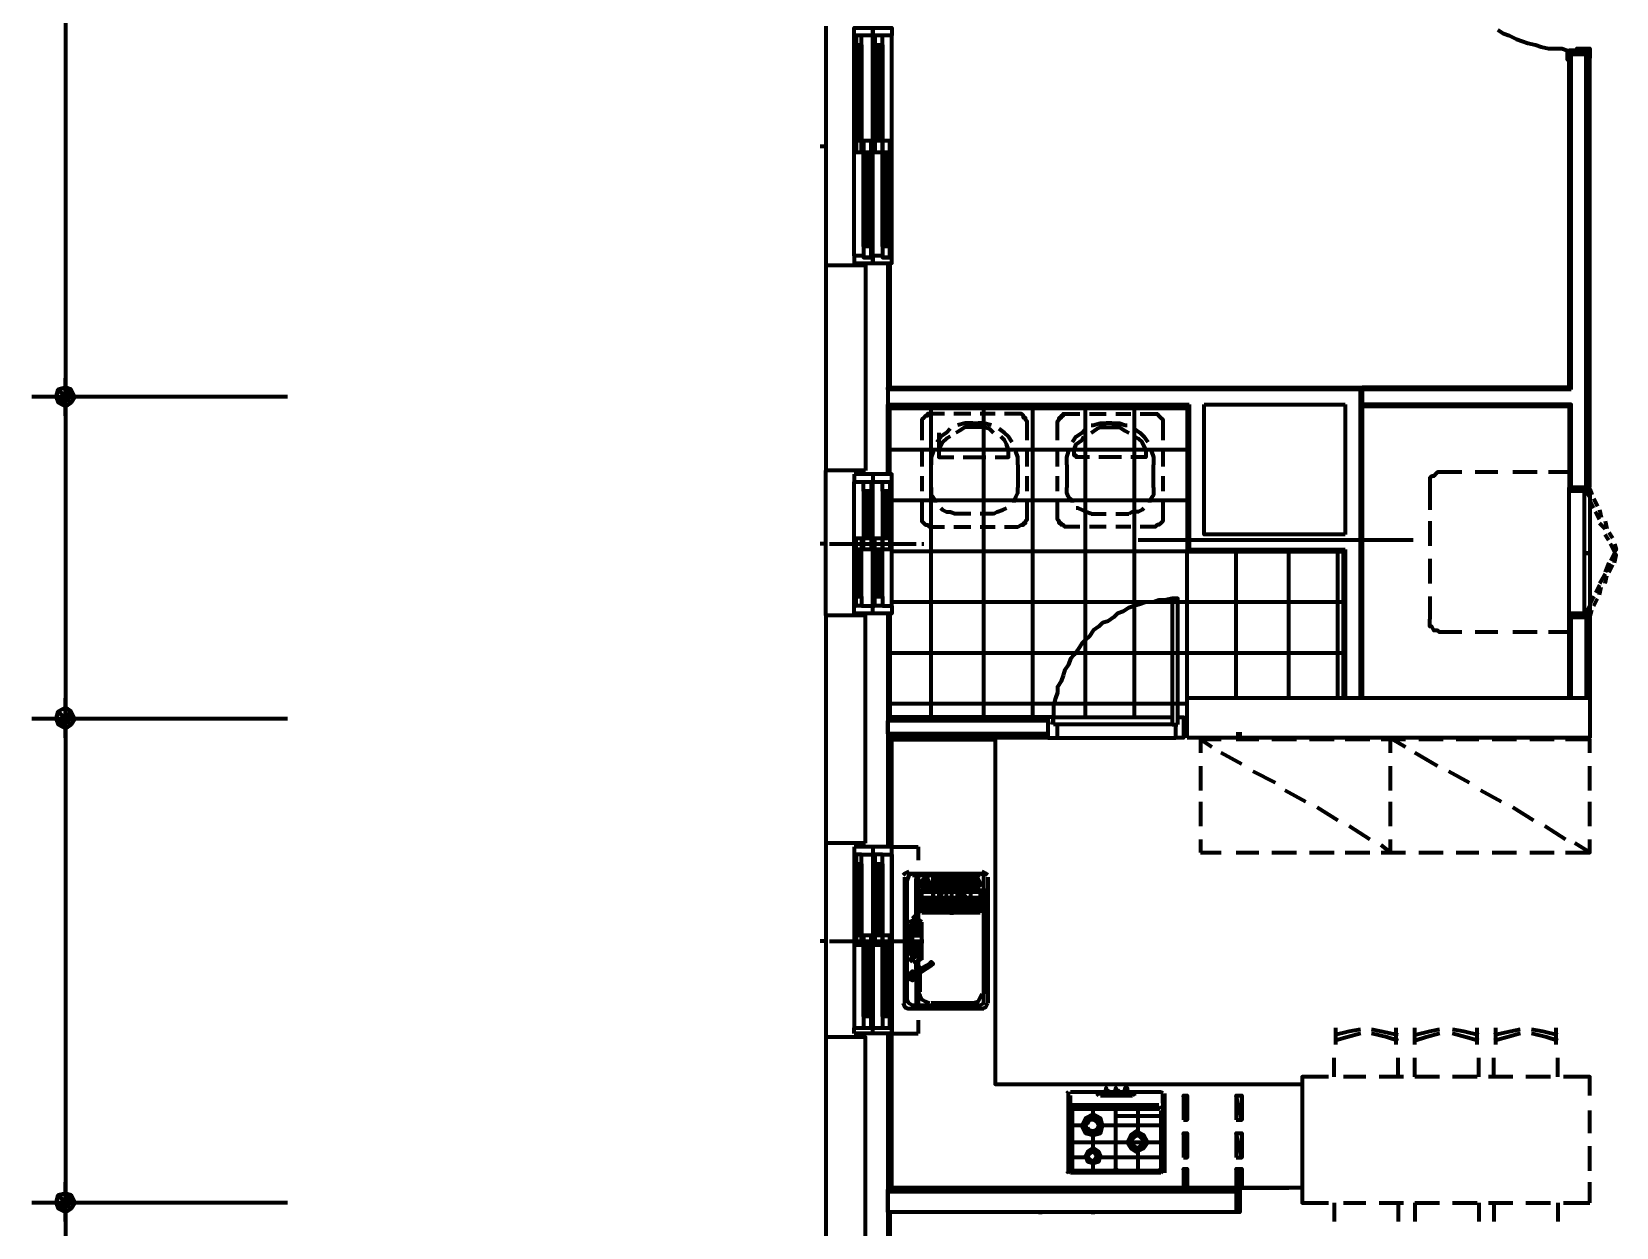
# Model space of a CAD drawing. Header units: inches. Extents: x 55 to 160, y 201 to 328.
# Drawn here: x 55.5 to 111.6, y 251.2 to 293.5 of the extents above; entities that cross this region are included whole.
import ezdxf

# ---------------------------------------------------------------- set-up
doc = ezdxf.new("R2010")
doc.units = ezdxf.units.IN
doc.header["$MEASUREMENT"] = 0
doc.layers.add('H', color=7, linetype='Continuous', lineweight=100)
doc.layers.add('P', color=250, linetype='Continuous', lineweight=100)

msp = doc.modelspace()

# ---------------------------------------------------------------- hatches: boundary and pattern name
at = {"layer": 'H', "linetype": 'Continuous'}
for color, points in [(0, [(56.867, 280.867), (56.667, 280.933), (56.667, 280.6), (56.867, 280.867), (56.667, 280.933), (56.667, 280.6), (56.4, 280.867), (56.667, 280.933), (56.867, 280.867), (56.667, 280.6), (56.4, 280.867), (56.333, 280.6), (56.667, 280.6)]), (0, [(56.667, 280.933), (56.4, 280.867), (56.667, 280.6), (56.667, 280.933), (56.4, 280.867), (56.667, 280.6), (56.333, 280.6), (56.4, 280.867), (56.667, 280.933), (56.667, 280.6), (56.333, 280.6), (56.4, 280.4), (56.667, 280.6)]), (0, [(56.867, 280.867), (56.667, 280.6), (57, 280.6), (56.867, 280.867), (56.667, 280.6), (56.667, 280.933)]), (0, [(56.667, 280.267), (56.867, 280.4), (56.667, 280.6), (56.667, 280.267), (56.867, 280.4), (56.667, 280.6), (57, 280.6), (56.867, 280.4), (56.667, 280.267), (56.667, 280.6), (57, 280.6), (56.867, 280.867), (56.667, 280.6)]), (0, [(56.4, 280.4), (56.667, 280.6), (56.333, 280.6), (56.4, 280.4), (56.667, 280.6), (56.667, 280.267)]), (0, [(56.4, 280.4), (56.667, 280.267), (56.667, 280.6), (56.4, 280.4), (56.667, 280.267), (56.667, 280.6), (56.867, 280.4), (56.667, 280.267), (56.4, 280.4), (56.667, 280.6), (56.867, 280.4), (57, 280.6), (56.667, 280.6)]), (0, [(56.867, 269.467), (56.667, 269.6), (56.667, 269.2), (56.867, 269.467), (56.667, 269.6), (56.667, 269.2), (56.4, 269.467), (56.667, 269.6), (56.867, 269.467), (56.667, 269.2), (56.4, 269.467), (56.333, 269.2), (56.667, 269.2)]), (0, [(56.667, 269.6), (56.4, 269.467), (56.667, 269.2), (56.667, 269.6), (56.4, 269.467), (56.667, 269.2), (56.333, 269.2), (56.4, 269.467), (56.667, 269.6), (56.667, 269.2), (56.333, 269.2), (56.4, 269), (56.667, 269.2)]), (0, [(56.867, 269.467), (56.667, 269.2), (57, 269.2), (56.867, 269.467), (56.667, 269.2), (56.667, 269.6)]), (0, [(56.667, 268.867), (56.867, 269), (56.667, 269.2), (56.667, 268.867), (56.867, 269), (56.667, 269.2), (57, 269.2), (56.867, 269), (56.667, 268.867), (56.667, 269.2), (57, 269.2), (56.867, 269.467), (56.667, 269.2)]), (0, [(56.4, 269), (56.667, 269.2), (56.333, 269.2), (56.4, 269), (56.667, 269.2), (56.667, 268.867)]), (0, [(56.4, 269), (56.667, 268.867), (56.667, 269.2), (56.4, 269), (56.667, 268.867), (56.667, 269.2), (56.867, 269), (56.667, 268.867), (56.4, 269), (56.667, 269.2), (56.867, 269), (57, 269.2), (56.667, 269.2)]), (250, [(96.4, 255), (96.267, 255.867), (96.267, 255), (96.4, 255), (96.267, 255.867), (96.4, 255.867)]), (250, [(98.333, 255), (98.133, 255.867), (98.133, 255), (98.333, 255), (98.133, 255.867), (98.333, 255.867)]), (250, [(96.4, 253.667), (96.267, 254.533), (96.267, 253.667), (96.4, 253.667), (96.267, 254.533), (96.4, 254.533)]), (250, [(98.333, 253.667), (98.133, 254.533), (98.133, 253.667), (98.333, 253.667), (98.133, 254.533), (98.333, 254.533)]), (250, [(96.4, 252.6), (96.267, 253.267), (96.267, 252.6), (96.4, 252.6), (96.267, 253.267), (96.4, 253.267)]), (250, [(98.333, 252.6), (98.133, 253.267), (98.133, 252.6), (98.333, 252.6), (98.133, 253.267), (98.333, 253.267)]), (0, [(56.867, 252.333), (56.667, 252.4), (56.667, 252.067), (56.867, 252.333), (56.667, 252.4), (56.667, 252.067), (56.4, 252.333), (56.667, 252.4), (56.867, 252.333), (56.667, 252.067), (56.4, 252.333), (56.333, 252.067), (56.667, 252.067)]), (0, [(56.667, 252.4), (56.4, 252.333), (56.667, 252.067), (56.667, 252.4), (56.4, 252.333), (56.667, 252.067), (56.333, 252.067), (56.4, 252.333), (56.667, 252.4), (56.667, 252.067), (56.333, 252.067), (56.4, 251.867), (56.667, 252.067)]), (0, [(56.4, 251.867), (56.667, 252.067), (56.333, 252.067), (56.4, 251.867), (56.667, 252.067), (56.667, 251.733)]), (0, [(56.4, 251.867), (56.667, 251.733), (56.667, 252.067), (56.4, 251.867), (56.667, 251.733), (56.667, 252.067), (56.867, 251.867), (56.667, 251.733), (56.4, 251.867), (56.667, 252.067), (56.867, 251.867), (57, 252.067), (56.667, 252.067)]), (0, [(56.867, 252.333), (56.667, 252.067), (57, 252.067), (56.867, 252.333), (56.667, 252.067), (56.667, 252.4)]), (0, [(56.667, 251.733), (56.867, 251.867), (56.667, 252.067), (56.667, 251.733), (56.867, 251.867), (56.667, 252.067), (57, 252.067), (56.867, 251.867), (56.667, 251.733), (56.667, 252.067), (57, 252.067), (56.867, 252.333), (56.667, 252.067)])]:
    msp.add_hatch(color=color, dxfattribs=at).paths.add_polyline_path(points, flags=0)

# ---------------------------------------------------------------- linework, layer by layer
at = {"layer": 'P', "color": 0, "linetype": 'Continuous'}
for points in [[(56.667, 298.067), (56.667, 281.267)], [(83.6, 293.733), (83.6, 285.267)], [(84.667, 293.4), (84.6, 293.4), (84.6, 293.667), (85.267, 293.667), (85.267, 293.4), (84.867, 293.4), (84.667, 293.4)], [(85.333, 293.4), (85.267, 293.4), (85.267, 293.667), (85.933, 293.667), (85.933, 293.4), (85.6, 293.4), (85.333, 293.4)], [(107.4, 293.6), (107.6, 293.467), (107.8, 293.4), (108.067, 293.267), (108.267, 293.2), (108.467, 293.133), (108.733, 293.067), (108.933, 293), (109.2, 292.933), (109.4, 292.933), (109.667, 292.933), (109.867, 292.867)], [(84.6, 285.6), (84.6, 293.4)], [(84.867, 293.067), (84.867, 293.4), (84.667, 293.4), (84.667, 293.067), (84.867, 293.067)], [(84.667, 293.067), (84.667, 289.667)], [(84.8, 293.067), (84.8, 289.667)], [(84.867, 293.067), (84.867, 289.667)], [(85.267, 285.6), (85.267, 293.4)], [(85.6, 293.067), (85.6, 293.4), (85.333, 293.4), (85.333, 293.067), (85.6, 293.067)], [(85.333, 293.067), (85.333, 289.667)], [(85.467, 293.067), (85.467, 289.667)], [(85.6, 293.067), (85.6, 289.667)], [(85.933, 285.6), (85.933, 293.4)], [(109.933, 292.533), (109.867, 292.533), (109.867, 292.867), (109.933, 292.867), (109.933, 292.533)], [(110.667, 292.733), (110.667, 292.867), (109.933, 292.867), (109.933, 292.733), (110.667, 292.733)], [(109.933, 280.933), (109.933, 292.733)], [(109.933, 292.733), (110.667, 292.733)], [(110, 280.867), (110, 292.733)], [(110.667, 292.867), (110.2, 292.867), (110.2, 292.933), (110.6, 292.933), (110.667, 292.933), (110.667, 292.867)], [(110.533, 277.4), (110.533, 292.733)], [(110.667, 292.6), (110.667, 292.6), (110.667, 292.933), (110.667, 292.933), (110.667, 292.6)], [(110.667, 277.4), (110.667, 292.733)], [(84.867, 289.267), (84.867, 289.667), (84.667, 289.667), (84.667, 289.267), (84.867, 289.267)], [(85.2, 289.267), (85.2, 289.667), (84.933, 289.667), (84.933, 289.267), (85.2, 289.267)], [(85.6, 289.267), (85.6, 289.667), (85.333, 289.667), (85.333, 289.267), (85.6, 289.267)], [(85.867, 289.267), (85.867, 289.667), (85.6, 289.667), (85.6, 289.267), (85.867, 289.267)], [(83.533, 289.467), (83.4, 289.467)], [(84.933, 285.933), (84.933, 289.267)], [(85.067, 285.933), (85.067, 289.267)], [(85.2, 285.933), (85.2, 289.267)], [(85.6, 285.933), (85.6, 289.267)], [(85.733, 285.933), (85.733, 289.267)], [(85.867, 285.933), (85.867, 289.267)], [(85.2, 285.533), (85.2, 285.933), (84.933, 285.933), (84.933, 285.533), (85.2, 285.533)], [(85.867, 285.533), (85.867, 285.933), (85.6, 285.933), (85.6, 285.533), (85.867, 285.533)], [(83.6, 285.267), (85, 285.267), (85, 280.267)], [(83.6, 285.267), (83.6, 278)], [(84.933, 285.533), (84.933, 285.6), (84.6, 285.6), (84.6, 285.333), (85.267, 285.333), (85.267, 285.6), (85.2, 285.6), (85.2, 285.533), (84.933, 285.533)], [(85.6, 285.533), (85.6, 285.6), (85.267, 285.6), (85.267, 285.333), (85.933, 285.333), (85.933, 285.6), (85.867, 285.6), (85.867, 285.533), (85.6, 285.533)], [(85.8, 285.333), (85.8, 280.867)], [(85.8, 285.333), (85.8, 280.933)], [(85.867, 285.333), (85.867, 280.933)], [(56.667, 281.267), (56.667, 279.933)], [(56.667, 279.933), (56.667, 281.267)], [(56.667, 280.6), (56.4, 280.867), (56.333, 280.6), (56.667, 280.6)], [(56.4, 280.867), (56.667, 280.6), (56.333, 280.6), (56.4, 280.867)], [(56.667, 280.933), (56.667, 280.6), (56.4, 280.867), (56.667, 280.933)], [(56.667, 280.933), (56.4, 280.867), (56.667, 280.6), (56.667, 280.933)], [(56.867, 280.867), (56.667, 280.933), (56.667, 280.6), (56.867, 280.867)], [(56.867, 280.867), (56.667, 280.6), (56.667, 280.933), (56.867, 280.867)], [(56.667, 280.6), (57, 280.6), (56.867, 280.867), (56.667, 280.6)], [(57, 280.6), (56.867, 280.867), (56.667, 280.6), (57, 280.6)], [(85.8, 280.933), (102.6, 280.933)], [(85.8, 280.867), (85.8, 280.933)], [(85.8, 280.867), (85.8, 280.333)], [(102.533, 280.867), (85.8, 280.867), (85.8, 280.333), (96.467, 280.333)], [(102.533, 269.933), (102.533, 280.867)], [(109.933, 280.933), (102.6, 280.933)], [(102.6, 280.933), (102.6, 269.933)], [(110, 280.867), (102.6, 280.867)], [(64.533, 280.6), (55.467, 280.6)], [(64.533, 280.6), (55.467, 280.6)], [(56.333, 280.6), (56.4, 280.4), (56.667, 280.6), (56.333, 280.6)], [(56.667, 280.6), (56.333, 280.6), (56.4, 280.4), (56.667, 280.6)], [(56.4, 280.4), (56.667, 280.6), (56.667, 280.267), (56.4, 280.4)], [(56.4, 280.4), (56.667, 280.267), (56.667, 280.6), (56.4, 280.4)], [(56.667, 280.267), (56.867, 280.4), (56.667, 280.6), (56.667, 280.267)], [(56.867, 280.4), (56.667, 280.6), (57, 280.6), (56.867, 280.4)], [(56.667, 280.267), (56.667, 280.6), (56.867, 280.4), (56.667, 280.267)], [(56.667, 280.6), (56.867, 280.4), (57, 280.6), (56.667, 280.6)], [(85, 280.267), (85, 278)], [(85.8, 280.2), (85.8, 280.333)], [(85.8, 280.2), (85.8, 277.867)], [(85.8, 280.2), (96.4, 280.2)], [(85.8, 277.867), (85.8, 280.2)], [(85.867, 277.867), (85.867, 280.2)], [(87.333, 269.267), (87.333, 280.2)], [(89.2, 269.267), (89.2, 280.2)], [(90.933, 269.267), (90.933, 280.2)], [(92.8, 269.267), (92.8, 280.2)], [(94.533, 269.267), (94.533, 280.2)], [(96.4, 280.2), (96.4, 275.133), (101.933, 275.133)], [(96.467, 280.333), (96.467, 275.2), (102, 275.2)], [(97, 280.333), (102, 280.333)], [(102, 275.733), (97, 275.733), (97, 280.333)], [(102, 280.333), (102, 275.733)], [(110, 277.4), (110, 280.333), (102.6, 280.333)], [(109.933, 280.267), (102.6, 280.267)], [(109.933, 280.267), (109.933, 277.4)], [(56.667, 279.933), (56.667, 269.933)], [(87.8, 280), (87.333, 280), (87.267, 280), (87.2, 280), (87.2, 279.933), (87.133, 279.933), (87.067, 279.867), (87.067, 279.867), (87, 279.8), (87, 279.733), (87, 279.667), (87, 279.067)], [(88.733, 280), (88.133, 280)], [(88.8, 279.667), (88.533, 279.667), (88.267, 279.6)], [(88.8, 279.667), (89, 279.667)], [(89.467, 279.6), (89.2, 279.667), (89, 279.667)], [(89.6, 280), (89.067, 280)], [(90.733, 279.667), (90.733, 279.733), (90.667, 279.8), (90.667, 279.867), (90.6, 279.867), (90.6, 279.933), (90.533, 280), (90.4, 280), (90.4, 280), (89.933, 280)], [(90.733, 279.067), (90.733, 279.667)], [(91.8, 279.667), (91.8, 279.733), (91.867, 279.8), (91.867, 279.867), (91.933, 279.867), (91.933, 279.933), (92, 279.933), (92, 280), (92.067, 280), (92.133, 280), (92.6, 280)], [(91.8, 279.067), (91.8, 279.667)], [(92.933, 280), (93.533, 280)], [(93, 279.6), (93.067, 279.6), (93.333, 279.667), (93.533, 279.667)], [(93.733, 279.667), (93.533, 279.667)], [(93.733, 279.667), (94, 279.667), (94.2, 279.6), (94.267, 279.6)], [(93.867, 280), (94.4, 280)], [(94.733, 280), (95.2, 280), (95.267, 280), (95.333, 280), (95.4, 279.933), (95.4, 279.933), (95.467, 279.867), (95.467, 279.867), (95.533, 279.8), (95.533, 279.733), (95.533, 279.667), (95.533, 279.067)], [(88, 279.467), (87.867, 279.333), (87.667, 279.2), (87.533, 279)], [(87.6, 279.333), (87.6, 278.467)], [(88, 279.2), (87.867, 279.133), (87.733, 279), (87.6, 278.733), (87.6, 278.533), (87.6, 278.467), (87.667, 278.467), (87.667, 278.467), (87.667, 278.467), (87.733, 278.467), (88.133, 278.467)], [(88.8, 279.533), (88.533, 279.533), (88.333, 279.4), (88.2, 279.333)], [(89.533, 279.333), (89.4, 279.467), (89.2, 279.533), (89, 279.533), (88.867, 279.533), (88.8, 279.533)], [(89.6, 278.467), (90, 278.467), (90.067, 278.467), (90.067, 278.467), (90.067, 278.533), (90.067, 278.733), (90, 278.933), (89.933, 279.067), (89.8, 279.2)], [(90.2, 279), (90.067, 279.2), (89.933, 279.333), (89.733, 279.467)], [(92.333, 279), (92.467, 279.2), (92.667, 279.333), (92.8, 279.467)], [(92.933, 278.467), (92.533, 278.467), (92.467, 278.467), (92.467, 278.467), (92.467, 278.533), (92.4, 278.533), (92.4, 278.733), (92.467, 278.933), (92.667, 279.067), (92.733, 279.2)], [(93, 279.333), (93.2, 279.467), (93.333, 279.533), (93.533, 279.533), (93.667, 279.533), (93.733, 279.533)], [(93.733, 279.533), (94, 279.533), (94.2, 279.4), (94.333, 279.333)], [(94.533, 279.2), (94.667, 279.133), (94.8, 279), (94.933, 278.733), (94.933, 278.533), (94.933, 278.467), (94.867, 278.467), (94.867, 278.467), (94.867, 278.467), (94.8, 278.467), (94.4, 278.467)], [(94.533, 279.467), (94.733, 279.333), (94.867, 279.2), (95, 279)], [(96.4, 278.733), (85.867, 278.733)], [(87, 278.733), (87, 278.133)], [(87.4, 278.733), (87.4, 278.667), (87.333, 278.467), (87.333, 278.2)], [(88.467, 278.467), (88.867, 278.467), (89.267, 278.467)], [(90.4, 278.2), (90.4, 278.467), (90.333, 278.667), (90.333, 278.733)], [(90.733, 278.133), (90.733, 278.733)], [(91.8, 278.133), (91.8, 278.733)], [(92.133, 278.2), (92.133, 278.467), (92.2, 278.667), (92.2, 278.733)], [(94.067, 278.467), (93.667, 278.467), (93.267, 278.467)], [(95.133, 278.733), (95.133, 278.667), (95.2, 278.467), (95.2, 278.2)], [(95.533, 278.733), (95.533, 278.133)], [(83.6, 272.867), (83.6, 278)], [(83.6, 277.933), (83.6, 278)], [(85, 278), (83.6, 278)], [(84.6, 277.867), (84.6, 277.6), (84.933, 277.6)], [(85.867, 277.6), (85.933, 277.6), (85.933, 277.867), (84.6, 277.867)], [(85.267, 277.867), (85.267, 277.6)], [(87.333, 277.4), (87.333, 278.2)], [(90.4, 278.2), (90.4, 277.4)], [(92.133, 278.2), (92.133, 277.4)], [(95.2, 277.4), (95.2, 278.2)], [(106.133, 277.933), (105.4, 277.933), (105.333, 277.933), (105.267, 277.933), (105.2, 277.867), (105.133, 277.8), (105.067, 277.8), (105, 277.733), (105, 277.6), (105, 277.6), (105, 277.467)], [(107.4, 277.933), (106.6, 277.933)], [(108.8, 277.933), (107.933, 277.933)], [(109.933, 277.933), (109.2, 277.933)], [(84.6, 273.2), (84.6, 277.6)], [(84.933, 277.267), (84.933, 277.6), (85.2, 277.6), (85.2, 277.267), (84.933, 277.267)], [(85.2, 277.6), (85.6, 277.6)], [(85.267, 273.2), (85.267, 277.6)], [(85.6, 277.267), (85.6, 277.6), (85.867, 277.6), (85.867, 277.267), (85.6, 277.267)], [(85.933, 273.2), (85.933, 277.6)], [(87, 277.8), (87, 277.267)], [(87.333, 277.4), (87.333, 277.267), (87.333, 277.133), (87.467, 276.933), (87.467, 276.867)], [(90.267, 276.867), (90.267, 276.933), (90.333, 277.067), (90.4, 277.2), (90.4, 277.4)], [(90.733, 277.267), (90.733, 277.8)], [(91.8, 277.267), (91.8, 277.8)], [(92.333, 276.867), (92.333, 276.933), (92.2, 277.067), (92.133, 277.2), (92.133, 277.4)], [(95.2, 277.4), (95.2, 277.267), (95.2, 277.133), (95.067, 276.933), (95.067, 276.867)], [(95.533, 277.8), (95.533, 277.267)], [(105, 277.467), (105, 276.6)], [(109.933, 277.4), (110.667, 277.4)], [(109.933, 272.8), (109.933, 277.4)], [(110.467, 277.4), (109.933, 277.4)], [(110.467, 277.4), (110.467, 272.8)], [(110.467, 277.333), (110.667, 277.333)], [(110.667, 277.333), (110.667, 275.067), (110.667, 272.8)], [(84.933, 277.267), (84.933, 275.6)], [(85.067, 277.267), (85.067, 275.6)], [(85.2, 277.267), (85.2, 275.6)], [(85.6, 277.267), (85.6, 275.6)], [(85.733, 277.267), (85.733, 275.6)], [(85.867, 277.267), (85.867, 275.6)], [(96.4, 276.933), (85.933, 276.933)], [(87, 276.933), (87, 276.333), (87, 276.267), (87, 276.2), (87.067, 276.133), (87.133, 276.067), (87.2, 276.067), (87.2, 276.067), (87.267, 276), (87.333, 276), (87.8, 276)], [(89.933, 276), (90.4, 276), (90.4, 276), (90.533, 276.067), (90.6, 276.067), (90.6, 276.067), (90.6, 276.133), (90.667, 276.133), (90.667, 276.2), (90.733, 276.267), (90.733, 276.333), (90.733, 276.933)], [(92.6, 276), (92.133, 276), (92.067, 276), (92, 276.067), (92, 276.067), (91.933, 276.067), (91.933, 276.133), (91.867, 276.133), (91.867, 276.2), (91.8, 276.267), (91.8, 276.333), (91.8, 276.933)], [(95.533, 276.933), (95.533, 276.333), (95.533, 276.267), (95.533, 276.2), (95.467, 276.133), (95.4, 276.067), (95.4, 276.067), (95.333, 276.067), (95.267, 276), (95.2, 276), (94.733, 276)], [(110.467, 277.267), (109.933, 277.267)], [(87.667, 276.667), (87.733, 276.6), (87.867, 276.533), (88, 276.533), (88.2, 276.467)], [(88.733, 276.467), (88.2, 276.467)], [(89.533, 276.467), (89.067, 276.467)], [(89.533, 276.467), (89.667, 276.533), (89.867, 276.6), (90, 276.667)], [(93, 276.467), (92.8, 276.533), (92.667, 276.6), (92.533, 276.667), (92.467, 276.667)], [(93, 276.467), (93.533, 276.467)], [(93.867, 276.467), (94.333, 276.467)], [(94.867, 276.667), (94.8, 276.6), (94.667, 276.533), (94.467, 276.533), (94.333, 276.467)], [(105, 276.2), (105, 275.333)], [(88.133, 276), (88.733, 276)], [(89.067, 276), (89.6, 276)], [(93.533, 276), (92.933, 276)], [(94.4, 276), (93.867, 276)], [(83.533, 275.4), (83.4, 275.4)], [(83.733, 275.4), (86.8, 275.4)], [(84.667, 275.2), (84.667, 275.6), (84.867, 275.6), (84.867, 275.2), (84.667, 275.2)], [(84.667, 273.533), (84.667, 275.2)], [(84.8, 273.533), (84.8, 275.2)], [(84.867, 273.533), (84.867, 275.2)], [(84.933, 275.2), (84.933, 275.6), (85.2, 275.6), (85.2, 275.2), (84.933, 275.2)], [(85.333, 275.2), (85.333, 275.6), (85.6, 275.6), (85.6, 275.2), (85.333, 275.2)], [(85.333, 273.533), (85.333, 275.2)], [(85.467, 273.533), (85.467, 275.2)], [(85.6, 275.2), (85.6, 275.6), (85.867, 275.6), (85.867, 275.2), (85.6, 275.2)], [(85.6, 273.533), (85.6, 275.2)], [(96.4, 275.133), (85.933, 275.133)], [(96.4, 275.133), (85.933, 275.133)], [(87, 275.4), (87.067, 275.4)], [(104.4, 275.533), (94.667, 275.533)], [(96.4, 269.267), (96.4, 275.133)], [(98.133, 269.933), (98.133, 275.133)], [(100, 269.933), (100, 275.133)], [(101.733, 269.933), (101.733, 275.133)], [(101.933, 269.933), (101.933, 275.133)], [(102, 275.2), (102, 269.933)], [(110.667, 275.067), (110.467, 275.067), (110.667, 275.067)], [(105, 274.867), (105, 274)], [(84.667, 273.2), (84.667, 273.533), (84.867, 273.533), (84.867, 273.2), (84.667, 273.2)], [(85.333, 273.2), (85.333, 273.533), (85.6, 273.533), (85.6, 273.2), (85.333, 273.2)], [(96.067, 273.467), (95.867, 273.467), (95.6, 273.4), (95.4, 273.4), (95.2, 273.333), (94.933, 273.333), (94.733, 273.267), (94.533, 273.2), (94.333, 273.133), (94.133, 273), (93.933, 272.933), (93.8, 272.8), (93.6, 272.667), (93.4, 272.6), (93.267, 272.467), (93.067, 272.333), (92.933, 272.133), (92.8, 272), (92.667, 271.867), (92.533, 271.667), (92.4, 271.467), (92.267, 271.333), (92.2, 271.133), (92.067, 270.933), (92, 270.733), (91.933, 270.533), (91.8, 270.333), (91.8, 270.133), (91.733, 269.933), (91.667, 269.667), (91.667, 269.467), (91.667, 269.267), (91.6, 269)], [(96.067, 269), (96.067, 273.467), (95.867, 273.467), (95.867, 269), (96.067, 269)], [(105, 273.533), (105, 272.733)], [(85, 264.8), (85, 272.867), (83.6, 272.867), (83.6, 264.8)], [(84.6, 272.933), (84.6, 273.2), (84.667, 273.2)], [(85.6, 273.2), (85.933, 273.2), (85.933, 272.933), (84.6, 272.933)], [(84.867, 273.2), (85.333, 273.2)], [(85.267, 272.933), (85.267, 273.2)], [(85.8, 272.933), (85.8, 264.667)], [(85.8, 272.933), (85.8, 269.267)], [(85.867, 272.933), (85.867, 269.267)], [(101.933, 273.333), (85.933, 273.333)], [(110.467, 272.933), (109.933, 272.933)], [(106.133, 272.267), (105.4, 272.267), (105.333, 272.267), (105.267, 272.333), (105.2, 272.333), (105.133, 272.333), (105.067, 272.467), (105, 272.467), (105, 272.533), (105, 272.667), (105, 272.733)], [(107.4, 272.267), (106.6, 272.267)], [(108.8, 272.267), (107.933, 272.267)], [(109.933, 272.267), (109.2, 272.267)], [(110.467, 272.8), (109.933, 272.8)], [(109.933, 269.933), (109.933, 272.8), (110.667, 272.8)], [(110, 269.933), (110, 272.8)], [(110.467, 272.8), (110.667, 272.8)], [(110.533, 272.8), (110.533, 269.933)], [(110.667, 272.8), (110.667, 269.933)], [(101.933, 271.533), (85.867, 271.533)], [(56.667, 269.2), (56.4, 269.467), (56.333, 269.2), (56.667, 269.2)], [(56.4, 269.467), (56.667, 269.2), (56.333, 269.2), (56.4, 269.467)], [(56.667, 269.6), (56.667, 269.2), (56.4, 269.467), (56.667, 269.6)], [(56.667, 269.6), (56.4, 269.467), (56.667, 269.2), (56.667, 269.6)], [(56.667, 269.933), (56.667, 268.533)], [(56.667, 268.533), (56.667, 269.933)], [(56.867, 269.467), (56.667, 269.6), (56.667, 269.2), (56.867, 269.467)], [(56.867, 269.467), (56.667, 269.2), (56.667, 269.6), (56.867, 269.467)], [(56.667, 269.2), (57, 269.2), (56.867, 269.467), (56.667, 269.2)], [(57, 269.2), (56.867, 269.467), (56.667, 269.2), (57, 269.2)], [(96.4, 269.733), (85.867, 269.733)], [(110.667, 269.933), (96.4, 269.933)], [(96.4, 268.533), (96.4, 269.933)], [(110.667, 269.933), (110.667, 268.533)], [(64.533, 269.2), (55.467, 269.2)], [(64.533, 269.2), (55.467, 269.2)], [(56.333, 269.2), (56.4, 269), (56.667, 269.2), (56.333, 269.2)], [(56.667, 269.2), (56.333, 269.2), (56.4, 269), (56.667, 269.2)], [(56.4, 269), (56.667, 269.2), (56.667, 268.867), (56.4, 269)], [(56.4, 269), (56.667, 268.867), (56.667, 269.2), (56.4, 269)], [(56.667, 268.867), (56.867, 269), (56.667, 269.2), (56.667, 268.867)], [(56.867, 269), (56.667, 269.2), (57, 269.2), (56.867, 269)], [(56.667, 268.867), (56.667, 269.2), (56.867, 269), (56.667, 268.867)], [(56.667, 269.2), (56.867, 269), (57, 269.2), (56.667, 269.2)], [(91.467, 269.267), (85.8, 269.267)], [(91.467, 269.133), (85.8, 269.133)], [(85.8, 268.667), (85.8, 269.133)], [(91.667, 269), (91.667, 269.267), (91.467, 269.267), (91.467, 268.533), (91.8, 268.533), (91.8, 269), (91.667, 269)], [(91.467, 269.133), (91.467, 268.667)], [(91.667, 269.267), (95.867, 269.267)], [(95.867, 269), (91.8, 269)], [(96.067, 269), (96.067, 269.267), (96.267, 269.267), (96.267, 268.533), (96, 268.533), (96, 269), (96.067, 269)], [(56.667, 268.533), (56.667, 252.8)], [(91.467, 268.667), (85.8, 268.667)], [(85.8, 268.533), (85.8, 264.667)], [(91.467, 268.533), (85.8, 268.533)], [(85.867, 268.533), (85.867, 264.667)], [(89.6, 268.467), (89.6, 256.267), (100.467, 256.267), (100.467, 252.6), (85.933, 252.6), (85.933, 268.467), (89.6, 268.467)], [(91.8, 268.533), (96, 268.533)], [(110.667, 268.533), (96.4, 268.533)], [(97.6, 268.467), (96.867, 268.467), (96.867, 268)], [(97.267, 268.2), (96.867, 268.467)], [(98.933, 268.467), (98.133, 268.467)], [(100.267, 268.467), (99.4, 268.467)], [(101.6, 268.467), (100.733, 268.467)], [(102.867, 268.467), (102, 268.467)], [(104.133, 268.467), (103.267, 268.467)], [(103.6, 268), (103.6, 268.467)], [(104.133, 268.2), (103.667, 268.467)], [(105.467, 268.467), (104.6, 268.467)], [(106.733, 268.467), (105.933, 268.467)], [(108.067, 268.467), (107.2, 268.467)], [(109.4, 268.467), (108.533, 268.467)], [(110.667, 268), (110.667, 268.467), (109.8, 268.467)], [(98.333, 267.6), (97.6, 268)], [(105.267, 267.533), (104.467, 268)], [(96.867, 267.533), (96.867, 266.667)], [(99.533, 266.933), (98.733, 267.333)], [(103.6, 266.667), (103.6, 267.533)], [(106.4, 266.933), (105.667, 267.333)], [(110.667, 266.667), (110.667, 267.533)], [(100.6, 266.267), (99.867, 266.667)], [(107.533, 266.267), (106.8, 266.667)], [(96.867, 266.267), (96.867, 265.4)], [(103.6, 265.4), (103.6, 266.267)], [(110.667, 265.4), (110.667, 266.267)], [(101.733, 265.6), (101, 266.067)], [(108.667, 265.6), (107.933, 266.067)], [(102.867, 264.933), (102.133, 265.4)], [(109.8, 264.933), (109.067, 265.4)], [(83.6, 264.8), (83.6, 257.933)], [(85, 264.8), (83.6, 264.8)], [(84.6, 264.667), (84.6, 264.4), (84.667, 264.4)], [(85.6, 264.4), (85.933, 264.4), (85.933, 264.667), (84.6, 264.667)], [(84.6, 264.4), (84.6, 258.267)], [(84.667, 264.4), (84.667, 264.067), (84.867, 264.067), (84.867, 264.4), (84.667, 264.4)], [(84.867, 264.4), (85.333, 264.4)], [(85.267, 264.667), (85.267, 264.4)], [(85.267, 264.4), (85.267, 258.267)], [(85.333, 264.4), (85.333, 264.067), (85.6, 264.067), (85.6, 264.4), (85.333, 264.4)], [(85.867, 264.667), (86.867, 264.667)], [(85.933, 264.4), (85.933, 258.267)], [(86.867, 264.667), (86.867, 264.2)], [(96.867, 264.933), (96.867, 264.467)], [(96.867, 264.467), (97.6, 264.467)], [(98.133, 264.467), (98.933, 264.467)], [(99.4, 264.467), (100.267, 264.467)], [(100.733, 264.467), (101.6, 264.467)], [(102, 264.467), (102.867, 264.467)], [(103.6, 264.467), (103.267, 264.733)], [(103.267, 264.467), (104.133, 264.467)], [(103.6, 264.467), (103.6, 264.933)], [(104.6, 264.467), (105.467, 264.467)], [(105.933, 264.467), (106.733, 264.467)], [(107.2, 264.467), (108.067, 264.467)], [(108.533, 264.467), (109.4, 264.467)], [(109.8, 264.467), (110.667, 264.467), (110.667, 264.933)], [(110.667, 264.467), (110.133, 264.8)], [(84.667, 264.067), (84.667, 261.533)], [(84.8, 264.067), (84.8, 261.533)], [(84.867, 264.067), (84.867, 261.533)], [(85.333, 264.067), (85.333, 261.533)], [(85.467, 264.067), (85.467, 261.533)], [(85.6, 264.067), (85.6, 261.533)], [(86.533, 263.8), (86.4, 263.733), (86.333, 263.667)], [(86.4, 259.133), (86.4, 263.6)], [(86.667, 263.733), (86.533, 263.667), (86.467, 263.467)], [(86.467, 263.467), (86.467, 259.267)], [(86.533, 263.733), (89.2, 263.733)], [(86.667, 263.667), (89.067, 263.667)], [(86.933, 263.733), (86.8, 263.667), (86.8, 263.533)], [(86.8, 262.4), (86.8, 263.533)], [(86.867, 263.733), (86.867, 262.867)], [(87.267, 263.6), (87.133, 263.6), (87, 263.467), (86.933, 263.4), (86.867, 263.2)], [(87.267, 263.533), (87.067, 263.4), (87, 263.2)], [(89.067, 263.267), (87, 263.267)], [(89.067, 263.4), (87.067, 263.4)], [(88.8, 263.6), (87.333, 263.6)], [(88.8, 263.533), (87.333, 263.533)], [(87.4, 263.533), (87.4, 262.333), (87.4, 263.533)], [(87.6, 263.733), (87.6, 262.867)], [(87.6, 262.933), (87.667, 262.733), (87.733, 262.6), (87.867, 262.467), (88.067, 262.467), (88.267, 262.467), (88.4, 262.6), (88.467, 262.733), (88.533, 262.933), (88.467, 263.067), (88.4, 263.267), (88.267, 263.333), (88.067, 263.4), (87.867, 263.333), (87.733, 263.267), (87.667, 263.067), (87.6, 262.933)], [(87.667, 262.933), (87.8, 262.667), (88.067, 262.533), (88.333, 262.667), (88.4, 262.933), (88.333, 263.2), (88.067, 263.267), (87.8, 263.2), (87.667, 262.933)], [(87.867, 262.333), (87.867, 263.533)], [(87.867, 262.333), (87.867, 263.533)], [(88.067, 262.267), (88.067, 263.533)], [(88.267, 262.333), (88.267, 263.533)], [(88.267, 262.333), (88.267, 263.533)], [(88.733, 262.333), (88.733, 263.533)], [(88.733, 262.333), (88.733, 263.533)], [(89.133, 263.267), (89, 263.533), (88.8, 263.6)], [(89.067, 263.267), (88.933, 263.467), (88.8, 263.533)], [(89.2, 263.533), (89.2, 263.667), (89.067, 263.733)], [(89.333, 263.667), (89.267, 263.733), (89.133, 263.8)], [(89.2, 259.2), (89.2, 263.533)], [(89.333, 263.6), (89.333, 259.133)], [(86.933, 262.4), (86.933, 263.2)], [(87, 262.333), (87, 263.2)], [(89.067, 263.133), (87, 263.133)], [(89.067, 263.067), (87, 263.067)], [(89.067, 262.867), (87, 262.867)], [(89.067, 262.8), (87, 262.8)], [(87.467, 262.867), (88.733, 262.867)], [(89.067, 263.2), (89.067, 262.333)], [(89.2, 263.2), (89.2, 259.467)], [(86.667, 262.133), (86.8, 262.267), (86.8, 262.467)], [(86.8, 262.067), (86.867, 262.267), (86.933, 262.467)], [(86.867, 262.4), (86.867, 261.6)], [(89.067, 262.667), (87, 262.667)], [(89.067, 262.533), (87, 262.533)], [(89.067, 262.4), (87, 262.4)], [(89.067, 262.333), (87, 262.333)], [(86.467, 262), (86.467, 262)], [(86.733, 262.133), (86.6, 261.867), (86.533, 261.6)], [(86.667, 262.067), (86.533, 262)], [(86.6, 261.133), (86.6, 261.6)], [(86.8, 262.067), (86.667, 261.867), (86.667, 261.6)], [(86.667, 261.8), (87, 261.8)], [(86.667, 261.667), (87, 261.667)], [(86.667, 261.667), (87, 261.667)], [(86.667, 261.133), (86.667, 261.6)], [(86.733, 261.933), (87, 261.933)], [(86.733, 261.867), (87, 261.867)], [(87, 262), (86.933, 262.067), (86.867, 262.067)], [(87, 260.667), (87, 262)], [(83.533, 261.333), (83.4, 261.333)], [(83.733, 261.333), (86.8, 261.333)], [(84.667, 261.533), (84.667, 261.2), (84.867, 261.2), (84.867, 261.533), (84.667, 261.533)], [(84.933, 261.533), (84.933, 261.2), (85.2, 261.2), (85.2, 261.533), (84.933, 261.533)], [(84.933, 258.667), (84.933, 261.2)], [(85.067, 258.667), (85.067, 261.2)], [(85.2, 258.667), (85.2, 261.2)], [(85.333, 261.533), (85.333, 261.2), (85.6, 261.2), (85.6, 261.533), (85.333, 261.533)], [(85.6, 261.533), (85.6, 261.2), (85.867, 261.2), (85.867, 261.533), (85.6, 261.533)], [(85.6, 258.667), (85.6, 261.2)], [(85.733, 258.667), (85.733, 261.2)], [(85.867, 258.667), (85.867, 261.2)], [(86.533, 261.133), (86.6, 260.867), (86.733, 260.667)], [(86.6, 261.2), (86.6, 261.533)], [(86.667, 261.533), (87, 261.533)], [(86.667, 261.333), (87, 261.333)], [(86.667, 261.333), (87, 261.333)], [(86.667, 261.2), (87, 261.2)], [(86.667, 261.133), (86.667, 260.933), (86.8, 260.733)], [(86.667, 261.067), (87, 261.067)], [(86.667, 261.067), (87, 261.067)], [(86.867, 261.133), (86.867, 260.267)], [(87, 261.333), (87.067, 261.333)], [(86.467, 260.667), (86.467, 260.667)], [(86.667, 260.6), (86.533, 260.733)], [(86.667, 260.933), (87, 260.933)], [(86.8, 260.333), (86.8, 260.533), (86.667, 260.667)], [(87, 260.8), (86.733, 260.8), (87, 260.8)], [(86.933, 260.333), (86.867, 260.533), (86.8, 260.667)], [(87.267, 260.533), (86.8, 260.267), (87.267, 260.533), (86.8, 260.267), (86.8, 260.133), (87.333, 260.467), (87.267, 260.533)], [(86.8, 260.133), (87.333, 260.467), (87.267, 260.533), (86.8, 260.267), (86.8, 260.133)], [(86.8, 260.133), (87.333, 260.467), (86.8, 260.133)], [(86.867, 260.667), (86.933, 260.667), (87, 260.733)], [(87.267, 260.533), (87.333, 260.6)], [(87.333, 260.6), (87.333, 260.533), (87.267, 260.533)], [(87.267, 260.533), (87.267, 260.533)], [(87.267, 260.533), (87.267, 260.533)], [(87.267, 260.533), (87.267, 260.533)], [(87.333, 260.467), (87.267, 260.533), (87.333, 260.467)], [(87.333, 260.467), (87.333, 260.533), (87.267, 260.533), (87.333, 260.467)], [(87.333, 260.6), (87.333, 260.6)], [(87.333, 260.6), (87.333, 260.6)], [(87.333, 260.6), (87.333, 260.6), (87.333, 260.6)], [(87.4, 260.533), (87.333, 260.6), (87.333, 260.533)], [(87.333, 260.6), (87.333, 260.6)], [(87.333, 260.467), (87.333, 260.533), (87.333, 260.6), (87.333, 260.6), (87.333, 260.533), (87.333, 260.467), (87.333, 260.467)], [(87.4, 260.533), (87.333, 260.533)], [(87.333, 260.533), (87.4, 260.533), (87.333, 260.467), (87.333, 260.533)], [(87.333, 260.467), (87.333, 260.467)], [(87.333, 260.467), (87.333, 260.467), (87.333, 260.467)], [(87.333, 260.467), (87.333, 260.467)], [(87.333, 260.467), (87.333, 260.467)], [(87.333, 260.467), (87.333, 260.467)], [(86.533, 260), (86.667, 259.933), (86.8, 260), (86.8, 260.133), (86.733, 260.2), (86.667, 260.267), (86.533, 260.133), (86.467, 260.067), (86.533, 260)], [(86.467, 260.067), (86.6, 260), (86.733, 260.067), (86.6, 260.2), (86.467, 260.067)], [(86.6, 260.133), (86.533, 260.067), (86.6, 260), (86.533, 260), (86.467, 260.067), (86.533, 260.067), (86.467, 260.067), (86.533, 260.133), (86.6, 260.133)], [(86.667, 260.133), (86.667, 260.267), (86.533, 260.133), (86.6, 260.133), (86.667, 260.133)], [(86.6, 260), (86.533, 260.067), (86.6, 260.133), (86.667, 260.133), (86.667, 260.133), (86.733, 260.133), (86.733, 260), (86.667, 260), (86.6, 260), (86.667, 260), (86.733, 260), (86.733, 260.133), (86.667, 260.133), (86.667, 260.133), (86.6, 260.133), (86.533, 260.067), (86.6, 260)], [(86.6, 260.133), (86.667, 260.133), (86.667, 260.133), (86.733, 260.133), (86.733, 260), (86.667, 260), (86.6, 260), (86.533, 260.067), (86.6, 260.133)], [(86.6, 260), (86.533, 260), (86.667, 259.933), (86.667, 260), (86.6, 260)], [(86.867, 260.333), (86.933, 260.2), (86.733, 260.133), (86.933, 260.2), (86.867, 260.333), (86.667, 260.133), (86.733, 260.133), (86.933, 260.2), (86.733, 260.133)], [(86.867, 260.333), (86.667, 260.133), (86.867, 260.333), (86.667, 260.133), (86.733, 260.133), (86.933, 260.2)], [(86.667, 260.133), (86.667, 260.133), (86.733, 260.2), (86.667, 260.267), (86.667, 260.133)], [(86.733, 260.2), (86.8, 260.267), (86.667, 260.133), (86.733, 260.2)], [(86.733, 260.133), (86.8, 260.133), (86.8, 260.267), (86.667, 260.133), (86.733, 260.133)], [(86.667, 260.133), (86.733, 260.133), (86.733, 260), (86.8, 260), (86.8, 260.133), (86.733, 260.133), (86.8, 260.133), (86.733, 260.2), (86.667, 260.133)], [(86.667, 260.133), (86.667, 260.133)], [(86.667, 260), (86.667, 259.933), (86.8, 260), (86.733, 260), (86.667, 260)], [(86.8, 260.133), (86.8, 260.133), (86.733, 260.2), (86.8, 260.267), (86.8, 260.133)], [(86.8, 260.133), (86.8, 260.133), (86.733, 260.133)], [(86.8, 260.133), (86.733, 260.133)], [(86.8, 260.333), (86.8, 259.2)], [(86.8, 260.267), (86.8, 260.267)], [(86.8, 260.133), (86.8, 260.133)], [(86.933, 260.333), (86.933, 259.533)], [(86.867, 259.8), (86.867, 258.933)], [(86.867, 259.533), (86.933, 259.4), (87, 259.267), (87.133, 259.2), (87.267, 259.133)], [(88.8, 259.133), (89, 259.2), (89.133, 259.467)], [(86.333, 259.133), (86.4, 259), (86.533, 258.933)], [(86.467, 259.267), (86.533, 259.133), (86.667, 259.067)], [(89.2, 258.933), (86.533, 258.933)], [(86.667, 259.067), (89.067, 259.067)], [(86.8, 259.2), (86.8, 259.133), (86.933, 259.067)], [(88.8, 259.133), (87.333, 259.133)], [(89.067, 259.067), (89.2, 259.133), (89.2, 259.2)], [(89.133, 258.933), (89.267, 259), (89.333, 259.133)], [(84.6, 258.067), (84.6, 258.267), (84.933, 258.267)], [(85.867, 258.267), (85.933, 258.267), (85.933, 258.067), (84.6, 258.067)], [(84.933, 258.667), (84.933, 258.267), (85.2, 258.267), (85.2, 258.667), (84.933, 258.667)], [(85.2, 258.267), (85.6, 258.267)], [(85.267, 258.067), (85.267, 258.267)], [(85.6, 258.667), (85.6, 258.267), (85.867, 258.267), (85.867, 258.667), (85.6, 258.667)], [(86.867, 258.533), (86.867, 258.067)], [(101.667, 257.667), (101.667, 258.267)], [(103.8, 257.667), (103.8, 258.267)], [(104.467, 257.667), (104.467, 258.267)], [(106.667, 257.667), (106.667, 258.267)], [(107.333, 257.667), (107.333, 258.267)], [(109.467, 257.667), (109.467, 258.267)], [(85, 250.2), (85, 257.933), (83.6, 257.933), (83.6, 250.2)], [(85.8, 258.067), (85.8, 252.533)], [(85.8, 258.067), (85.8, 252.533)], [(85.867, 258.067), (85.867, 252.533)], [(85.867, 258.067), (86.867, 258.067)], [(102.533, 258.2), (102.133, 258.133), (101.6, 258)], [(102.533, 258.067), (102.067, 257.933), (101.6, 257.8)], [(103.867, 258), (103.267, 258.133), (102.933, 258.2)], [(103.867, 257.8), (103.467, 257.933), (102.933, 258.067)], [(105.333, 258.2), (105, 258.133), (104.467, 258)], [(105.333, 258.067), (104.867, 257.933), (104.467, 257.8)], [(106.733, 258), (106.2, 258.133), (105.8, 258.2)], [(106.733, 257.8), (106.267, 257.933), (105.8, 258.067)], [(108.2, 258.2), (107.867, 258.133), (107.267, 258)], [(108.2, 258.067), (107.733, 257.933), (107.267, 257.8)], [(109.533, 258), (109, 258.133), (108.6, 258.2)], [(109.533, 257.8), (109.133, 257.933), (108.6, 258.067)], [(101.6, 256.533), (101.6, 257.2)], [(103.867, 256.533), (103.867, 257.2)], [(104.467, 256.533), (104.467, 257.2)], [(106.733, 256.533), (106.733, 257.2)], [(107.267, 256.533), (107.267, 257.2)], [(109.533, 256.533), (109.533, 257.2)], [(101.4, 256.533), (100.467, 256.533), (100.467, 255.867)], [(102.733, 256.533), (101.933, 256.533)], [(104.067, 256.533), (103.2, 256.533)], [(105.333, 256.533), (104.467, 256.533)], [(106.667, 256.533), (105.8, 256.533)], [(107.933, 256.533), (107.067, 256.533)], [(109.267, 256.533), (108.4, 256.533)], [(110.667, 255.867), (110.667, 256.533), (109.733, 256.533)], [(92.2, 256), (92.133, 255.933)], [(92.267, 255.933), (92.267, 256)], [(92.267, 256), (95.467, 256)], [(93.267, 255.867), (93.267, 256)], [(93.4, 256), (93.533, 255.933), (93.6, 256)], [(93.4, 256), (93.467, 255.933), (93.533, 255.933)], [(93.4, 256), (93.533, 255.933), (93.6, 256)], [(93.4, 256), (93.467, 255.933), (93.533, 255.933)], [(93.467, 256), (93.533, 256.067)], [(93.467, 256), (93.533, 256.067)], [(93.467, 256), (93.467, 256)], [(93.467, 256), (93.467, 256)], [(93.533, 255.933), (93.533, 255.933), (93.533, 256.133), (93.533, 256.133), (93.533, 255.933)], [(93.533, 255.933), (93.533, 255.933), (93.533, 256.133), (93.533, 256.133), (93.533, 255.933)], [(93.667, 256), (93.533, 256.067)], [(93.667, 256), (93.533, 256.067)], [(93.533, 256), (93.667, 256)], [(93.533, 256), (93.667, 256)], [(93.6, 256), (93.6, 256)], [(93.6, 256), (93.6, 256)], [(93.733, 256), (93.867, 255.933), (93.933, 256)], [(93.733, 256), (93.867, 256)], [(93.733, 256), (93.867, 255.933), (93.933, 256)], [(93.733, 256), (93.867, 256)], [(93.733, 256), (93.867, 255.933), (93.933, 256)], [(93.733, 256), (93.867, 256)], [(93.733, 256), (93.867, 255.933), (93.933, 256)], [(93.733, 256), (93.867, 256)], [(93.733, 256), (93.867, 255.933), (93.933, 256)], [(93.733, 256), (93.867, 256)], [(93.733, 256), (93.867, 255.933), (93.933, 256)], [(93.733, 256), (93.867, 256)], [(93.733, 256), (93.867, 255.933), (93.933, 256)], [(93.733, 256), (93.867, 256)], [(93.733, 256), (93.867, 255.933), (93.933, 256)], [(93.733, 256), (93.867, 256)], [(93.8, 256), (93.867, 256.067)], [(93.8, 256), (93.867, 256.067)], [(93.8, 256), (93.867, 256.067)], [(93.8, 256), (93.867, 256.067)], [(93.8, 256), (93.867, 256.067)], [(93.8, 256), (93.867, 256.067)], [(93.8, 256), (93.867, 256.067)], [(93.8, 256), (93.867, 256.067)], [(93.8, 256), (93.8, 256)], [(93.8, 256), (93.8, 256)], [(93.8, 256), (93.8, 256)], [(93.8, 256), (93.8, 256)], [(93.8, 256), (93.8, 256)], [(93.8, 256), (93.8, 256)], [(93.8, 256), (93.8, 256)], [(93.8, 256), (93.8, 256)], [(93.867, 255.933), (93.867, 255.933), (93.867, 256.133), (93.867, 256.133), (93.867, 255.933)], [(93.867, 255.933), (93.867, 255.933), (93.867, 256.133), (93.867, 256.133), (93.867, 255.933)], [(93.867, 255.933), (93.867, 255.933), (93.867, 256.133), (93.867, 256.133), (93.867, 255.933)], [(93.867, 255.933), (93.867, 255.933), (93.867, 256.133), (93.867, 256.133), (93.867, 255.933)], [(93.867, 255.933), (93.867, 255.933), (93.867, 256.133), (93.867, 256.133), (93.867, 255.933)], [(93.867, 255.933), (93.867, 255.933), (93.867, 256.133), (93.867, 256.133), (93.867, 255.933)], [(93.867, 255.933), (93.867, 255.933), (93.867, 256.133), (93.867, 256.133), (93.867, 255.933)], [(93.867, 255.933), (93.867, 255.933), (93.867, 256.133), (93.867, 256.133), (93.867, 255.933)], [(93.867, 255.933), (93.933, 255.933), (94, 256)], [(93.867, 255.933), (93.933, 255.933), (94, 256)], [(93.867, 255.933), (93.933, 255.933), (94, 256)], [(93.867, 255.933), (93.933, 255.933), (94, 256)], [(93.867, 255.933), (93.933, 255.933), (94, 256)], [(93.867, 255.933), (93.933, 255.933), (94, 256)], [(93.867, 255.933), (93.933, 255.933), (94, 256)], [(93.867, 255.933), (93.933, 255.933), (94, 256)], [(94, 256), (93.933, 256.067)], [(94, 256), (93.933, 256.067)], [(94, 256), (93.933, 256.067)], [(94, 256), (93.933, 256.067)], [(94, 256), (93.933, 256.067)], [(94, 256), (93.933, 256.067)], [(94, 256), (93.933, 256.067)], [(94, 256), (93.933, 256.067)], [(93.933, 256), (93.933, 256)], [(93.933, 256), (93.933, 256)], [(93.933, 256), (93.933, 256)], [(93.933, 256), (93.933, 256)], [(93.933, 256), (93.933, 256)], [(93.933, 256), (93.933, 256)], [(93.933, 256), (93.933, 256)], [(93.933, 256), (93.933, 256)], [(94.067, 256), (94.2, 255.933), (94.333, 256)], [(94.067, 256), (94.2, 256)], [(94.067, 256), (94.2, 255.933), (94.333, 256)], [(94.067, 256), (94.2, 256)], [(94.133, 256), (94.2, 256.067)], [(94.133, 256), (94.2, 256.067)], [(94.133, 256), (94.133, 256)], [(94.133, 256), (94.133, 256)], [(94.267, 255.933), (94.2, 255.933), (94.2, 256.133), (94.267, 256.133), (94.267, 255.933)], [(94.267, 255.933), (94.2, 255.933), (94.2, 256.133), (94.267, 256.133), (94.267, 255.933)], [(94.2, 255.933), (94.267, 255.933), (94.333, 256)], [(94.2, 255.933), (94.267, 255.933), (94.333, 256)], [(94.333, 256), (94.267, 256.067)], [(94.333, 256), (94.267, 256.067)], [(94.333, 256), (94.333, 256)], [(94.333, 256), (94.333, 256)], [(94.533, 255.867), (94.533, 256)], [(95.467, 256), (95.467, 255.933)], [(95.533, 255.933), (95.467, 256)], [(92.2, 255.6), (92.2, 255.933)], [(92.2, 255.933), (92.2, 255.933)], [(92.2, 253.133), (92.2, 255.933)], [(92.2, 255.6), (92.2, 254.533)], [(92.267, 255.467), (92.2, 255.4)], [(92.267, 253.2), (92.267, 255.867)], [(92.333, 255.467), (92.267, 255.4)], [(92.333, 255.533), (95.4, 255.533)], [(93.2, 255.933), (93.267, 255.867)], [(93.333, 255.867), (94.467, 255.867)], [(93.867, 255.4), (93.8, 255.467)], [(93.933, 255.467), (93.867, 255.4)], [(94.467, 255.867), (94.533, 255.933)], [(95.467, 255.4), (95.4, 255.467)], [(95.467, 255.4), (95.4, 255.467)], [(95.533, 255.6), (95.533, 255.933)], [(95.533, 255.867), (95.533, 253.2)], [(95.533, 255.6), (95.6, 254.533)], [(95.6, 255.933), (95.6, 255.933)], [(95.6, 255.933), (95.6, 253.133)], [(92.267, 253.2), (92.267, 255.333)], [(92.333, 255.4), (95.4, 255.4)], [(92.333, 255.4), (93.8, 255.4)], [(92.333, 253.267), (92.333, 255.333)], [(93.4, 254.8), (93.333, 255.067), (93.067, 255.2), (92.8, 255.067), (92.667, 254.8), (92.8, 254.533), (93.067, 254.467), (93.333, 254.533), (93.4, 254.8)], [(93.333, 254.8), (93.267, 255), (93.067, 255.133), (92.8, 255), (92.733, 254.8), (92.8, 254.6), (93.067, 254.467), (93.267, 254.6), (93.333, 254.8)], [(92.867, 254.667), (93.067, 254.6), (93.2, 254.667), (93.267, 254.8), (93.2, 254.933), (93.067, 255), (92.933, 255), (92.8, 254.8), (92.867, 254.667)], [(92.8, 254.867), (92.8, 254.867)], [(93.267, 254.867), (93.2, 255), (93.067, 255), (92.933, 255), (92.867, 254.867)], [(92.867, 254.867), (92.867, 254.867)], [(93.067, 255.067), (93.067, 255.333)], [(93.267, 254.867), (93.267, 254.867)], [(93.333, 254.867), (93.333, 254.867)], [(93.867, 253.267), (93.867, 253.667), (93.867, 254.8), (93.867, 255.333)], [(93.867, 253.267), (93.867, 253.667), (93.867, 254.8), (93.867, 255.333)], [(95.4, 255.133), (95, 255.133), (93.867, 255.133)], [(93.867, 255.133), (93.867, 255.133)], [(93.867, 255.133), (93.867, 255.133)], [(93.867, 255.133), (93.867, 255.133)], [(93.867, 255.133), (93.867, 255.133)], [(93.933, 255.4), (95.4, 255.4)], [(94.667, 254.467), (94.667, 255.333)], [(95.467, 255.333), (95.467, 253.2)], [(95.467, 255.333), (95.467, 253.267)], [(95.467, 255.133), (95.467, 255.133)], [(95.467, 255.133), (95.467, 255.133)], [(95.467, 255.133), (95.467, 255.133)], [(100.467, 255.333), (100.467, 254.533)], [(110.667, 254.533), (110.667, 255.333)], [(92.2, 253.2), (92.2, 254.533)], [(92.8, 254.8), (92.333, 254.8)], [(92.333, 254.8), (92.333, 254.8)], [(92.333, 254.8), (92.333, 254.8)], [(92.333, 254.8), (92.333, 254.8)], [(92.867, 254.733), (92.933, 254.6), (93.067, 254.6), (93.133, 254.6), (93.267, 254.733)], [(92.867, 254.733), (92.867, 254.733)], [(92.867, 254.667), (92.867, 254.667)], [(92.933, 254.667), (92.933, 254.667)], [(93.067, 253.933), (93.067, 254.467)], [(93.267, 254.733), (93.267, 254.733)], [(93.267, 254.667), (93.267, 254.667)], [(93.867, 254.8), (93.333, 254.8)], [(95.4, 254.8), (95, 254.8), (93.867, 254.8)], [(93.867, 254.8), (93.867, 254.8)], [(93.867, 254.8), (93.867, 254.8)], [(93.867, 254.8), (93.867, 254.8)], [(93.867, 254.8), (93.867, 254.8)], [(95, 254.2), (94.867, 254.467), (94.6, 254.6), (94.4, 254.467), (94.267, 254.2), (94.4, 254), (94.6, 253.867), (94.867, 254), (95, 254.2)], [(94.933, 254.2), (94.867, 254.467), (94.6, 254.533), (94.4, 254.467), (94.333, 254.2), (94.4, 254), (94.6, 253.933), (94.867, 254), (94.933, 254.2)], [(94.467, 254.067), (94.667, 254), (94.8, 254.067), (94.867, 254.2), (94.8, 254.4), (94.667, 254.467), (94.467, 254.4), (94.4, 254.267), (94.4, 254.067)], [(94.8, 254.333), (94.733, 254.4), (94.667, 254.467), (94.533, 254.4), (94.467, 254.333)], [(94.467, 254.333), (94.467, 254.333)], [(95.467, 254.8), (95.467, 254.8)], [(95.467, 254.8), (95.467, 254.8)], [(95.467, 254.8), (95.467, 254.8)], [(95.6, 253.2), (95.6, 254.533)], [(95.467, 254.2), (92.333, 254.2)], [(93.333, 253.733), (93.267, 253.867), (93.067, 254), (92.867, 253.867), (92.8, 253.733), (92.867, 253.533), (93.067, 253.467), (93.267, 253.533), (93.333, 253.733)], [(93.267, 253.733), (93.2, 253.867), (93.067, 253.933), (92.867, 253.867), (92.8, 253.733), (92.867, 253.533), (93.067, 253.467), (93.2, 253.533), (93.267, 253.733)], [(92.933, 253.6), (93.067, 253.533), (93.133, 253.6), (93.2, 253.733), (93.2, 253.8), (93.067, 253.867), (92.933, 253.8), (92.867, 253.733), (92.933, 253.6)], [(93.2, 253.733), (93.067, 253.867), (92.867, 253.8)], [(92.867, 253.8), (92.867, 253.8)], [(92.933, 253.8), (92.933, 253.8)], [(93.2, 253.8), (93.2, 253.8)], [(93.267, 253.733), (93.267, 253.733)], [(94.4, 254.267), (94.4, 254.267)], [(94.4, 254.133), (94.533, 254.067), (94.6, 254), (94.733, 254.067), (94.8, 254.133)], [(94.4, 254.133), (94.4, 254.133)], [(94.467, 254.133), (94.467, 254.133)], [(94.467, 254), (94.467, 254)], [(94.667, 253.267), (94.667, 253.867)], [(94.867, 254.267), (94.867, 254.267)], [(94.867, 254.133), (94.867, 254.133)], [(94.867, 254.067), (94.867, 254.067)], [(94.933, 254.267), (94.933, 254.267)], [(100.467, 254.067), (100.467, 253.2)], [(110.667, 253.2), (110.667, 254.067)], [(92.133, 253.2), (92.2, 253.133)], [(92.133, 253.2), (92.2, 253.133)], [(92.2, 253.2), (92.267, 253.133)], [(92.2, 253.2), (92.267, 253.133)], [(92.267, 253.267), (92.333, 253.2)], [(92.8, 253.667), (92.333, 253.667)], [(92.333, 253.667), (92.333, 253.667)], [(92.333, 253.667), (92.333, 253.667)], [(92.333, 253.667), (92.333, 253.667)], [(93.8, 253.2), (92.333, 253.2)], [(92.867, 253.667), (93.067, 253.533), (93.2, 253.667)], [(92.867, 253.667), (92.867, 253.667)], [(92.933, 253.6), (92.933, 253.6)], [(92.933, 253.533), (92.933, 253.533)], [(93.067, 253.267), (93.067, 253.467)], [(93.2, 253.6), (93.2, 253.6)], [(93.2, 253.6), (93.2, 253.6)], [(93.867, 253.667), (93.333, 253.667)], [(93.8, 253.2), (93.867, 253.267)], [(95.4, 253.667), (94.467, 253.667), (93.867, 253.667)], [(93.867, 253.667), (93.867, 253.667)], [(93.867, 253.667), (93.867, 253.667)], [(93.867, 253.667), (93.867, 253.667)], [(93.867, 253.667), (93.867, 253.667)], [(93.867, 253.267), (93.933, 253.2)], [(95.4, 253.2), (93.933, 253.2)], [(94.667, 253.267), (94.667, 253.467)], [(95.4, 253.2), (95.467, 253.267)], [(95.4, 253.133), (95.467, 253.2)], [(95.467, 253.667), (95.467, 253.667)], [(95.467, 253.667), (95.467, 253.667)], [(95.467, 253.667), (95.467, 253.667)], [(95.467, 253.133), (95.533, 253.2)], [(95.467, 253.133), (95.533, 253.2)], [(95.467, 253.133), (95.533, 253.2)], [(56.667, 252.8), (56.667, 251.4)], [(56.667, 251.4), (56.667, 252.8)], [(85.8, 252.8), (85.8, 250.2)], [(89.467, 252.6), (100, 252.6)], [(95.467, 253.133), (92.267, 253.133)], [(95.467, 253.133), (92.267, 253.133)], [(95.4, 253.133), (92.333, 253.133)], [(95.467, 253.133), (92.333, 253.133)], [(100.467, 252.8), (100.467, 252.067), (101.4, 252.067)], [(110.667, 252.067), (110.667, 252.8)], [(64.533, 252.067), (55.467, 252.067)], [(64.533, 252.067), (55.467, 252.067)], [(56.667, 252.067), (56.4, 252.333), (56.333, 252.067), (56.667, 252.067)], [(56.4, 252.333), (56.667, 252.067), (56.333, 252.067), (56.4, 252.333)], [(56.333, 252.067), (56.4, 251.867), (56.667, 252.067), (56.333, 252.067)], [(56.667, 252.067), (56.333, 252.067), (56.4, 251.867), (56.667, 252.067)], [(56.667, 252.4), (56.667, 252.067), (56.4, 252.333), (56.667, 252.4)], [(56.667, 252.4), (56.4, 252.333), (56.667, 252.067), (56.667, 252.4)], [(56.4, 251.867), (56.667, 252.067), (56.667, 251.733), (56.4, 251.867)], [(56.4, 251.867), (56.667, 251.733), (56.667, 252.067), (56.4, 251.867)], [(56.867, 252.333), (56.667, 252.4), (56.667, 252.067), (56.867, 252.333)], [(56.867, 252.333), (56.667, 252.067), (56.667, 252.4), (56.867, 252.333)], [(56.667, 252.067), (57, 252.067), (56.867, 252.333), (56.667, 252.067)], [(57, 252.067), (56.867, 252.333), (56.667, 252.067), (57, 252.067)], [(56.667, 251.733), (56.867, 251.867), (56.667, 252.067), (56.667, 251.733)], [(56.867, 251.867), (56.667, 252.067), (57, 252.067), (56.867, 251.867)], [(56.667, 251.733), (56.667, 252.067), (56.867, 251.867), (56.667, 251.733)], [(56.667, 252.067), (56.867, 251.867), (57, 252.067), (56.667, 252.067)], [(85.8, 252.533), (98.267, 252.533), (98.267, 251.733), (85.8, 251.733)], [(85.8, 251.733), (85.8, 252.533)], [(85.8, 252.467), (98.133, 252.467), (98.133, 251.733), (85.8, 251.733)], [(101.6, 252.067), (101.6, 251.4)], [(101.933, 252.067), (102.733, 252.067)], [(103.2, 252.067), (104.067, 252.067)], [(103.867, 252.067), (103.867, 251.4)], [(104.467, 252.067), (105.333, 252.067)], [(104.467, 252.067), (104.467, 251.4)], [(105.8, 252.067), (106.667, 252.067)], [(106.733, 252.067), (106.733, 251.4)], [(107.067, 252.067), (107.933, 252.067)], [(107.267, 252.067), (107.267, 251.4)], [(108.4, 252.067), (109.267, 252.067)], [(109.533, 252.067), (109.533, 251.4)], [(109.733, 252.067), (110.667, 252.067)], [(85.8, 251.733), (85.8, 250.2)], [(85.867, 251.733), (85.867, 250.2)], [(56.667, 251.4), (56.667, 231.533)]]:
    msp.add_lwpolyline(points, dxfattribs=at)
at = {"layer": 'P', "color": 251, "linetype": 'Continuous'}
for points in [[(110.533, 277.267), (110.667, 277.333), (110.733, 277.133)], [(110.667, 277.067), (110.533, 277.267)], [(110.8, 276.667), (110.667, 276.933)], [(110.8, 277), (110.933, 276.733)], [(111, 276.267), (110.867, 276.533)], [(111, 276.6), (111.067, 276.333)], [(111.2, 276.2), (111.267, 275.933)], [(111.2, 275.933), (111, 276.133)], [(111.333, 275.533), (111.2, 275.733)], [(111.333, 275.8), (111.467, 275.6)], [(111.533, 275.4), (111.6, 275.2), (111.533, 275.133), (111.4, 275.4)], [(111.533, 274.733), (111.6, 275), (111.533, 275.067), (111.4, 274.8)], [(111.333, 274.733), (111.2, 274.4)], [(111.333, 274.4), (111.467, 274.667)], [(111, 273.933), (110.867, 273.667)], [(111.2, 274.333), (111, 274)], [(111.2, 274), (111.267, 274.267)], [(110.8, 273.533), (110.667, 273.267)], [(110.8, 273.2), (110.933, 273.467)], [(111, 273.6), (111.067, 273.867)], [(110.667, 273.2), (110.533, 272.933)], [(110.533, 272.933), (110.667, 272.8), (110.733, 273.067)]]:
    msp.add_lwpolyline(points, dxfattribs=at)
at = {"layer": 'P', "color": 250, "linetype": 'Continuous'}
for points in [[(96.267, 268.667), (96.4, 268.667)], [(98.133, 268.667), (98.333, 268.667)], [(96.267, 255), (96.4, 255), (96.267, 255.867), (96.267, 255)], [(96.4, 255), (96.267, 255.867), (96.4, 255.867), (96.4, 255)], [(98.133, 255), (98.333, 255), (98.133, 255.867), (98.133, 255)], [(98.333, 255), (98.133, 255.867), (98.333, 255.867), (98.333, 255)], [(96.267, 253.667), (96.4, 253.667), (96.267, 254.533), (96.267, 253.667)], [(96.4, 253.667), (96.267, 254.533), (96.4, 254.533), (96.4, 253.667)], [(98.133, 253.667), (98.333, 253.667), (98.133, 254.533), (98.133, 253.667)], [(98.333, 253.667), (98.133, 254.533), (98.333, 254.533), (98.333, 253.667)], [(96.267, 252.6), (96.4, 252.6), (96.267, 253.267), (96.267, 252.6)], [(96.4, 252.6), (96.267, 253.267), (96.4, 253.267), (96.4, 252.6)], [(98.133, 252.6), (98.333, 252.6), (98.133, 253.267), (98.133, 252.6)], [(98.333, 252.6), (98.133, 253.267), (98.333, 253.267), (98.333, 252.6)], [(91.133, 251.733), (91.267, 251.733)], [(93, 251.733), (93.133, 251.733)]]:
    msp.add_lwpolyline(points, dxfattribs=at)

doc.saveas('drawing.dxf')
